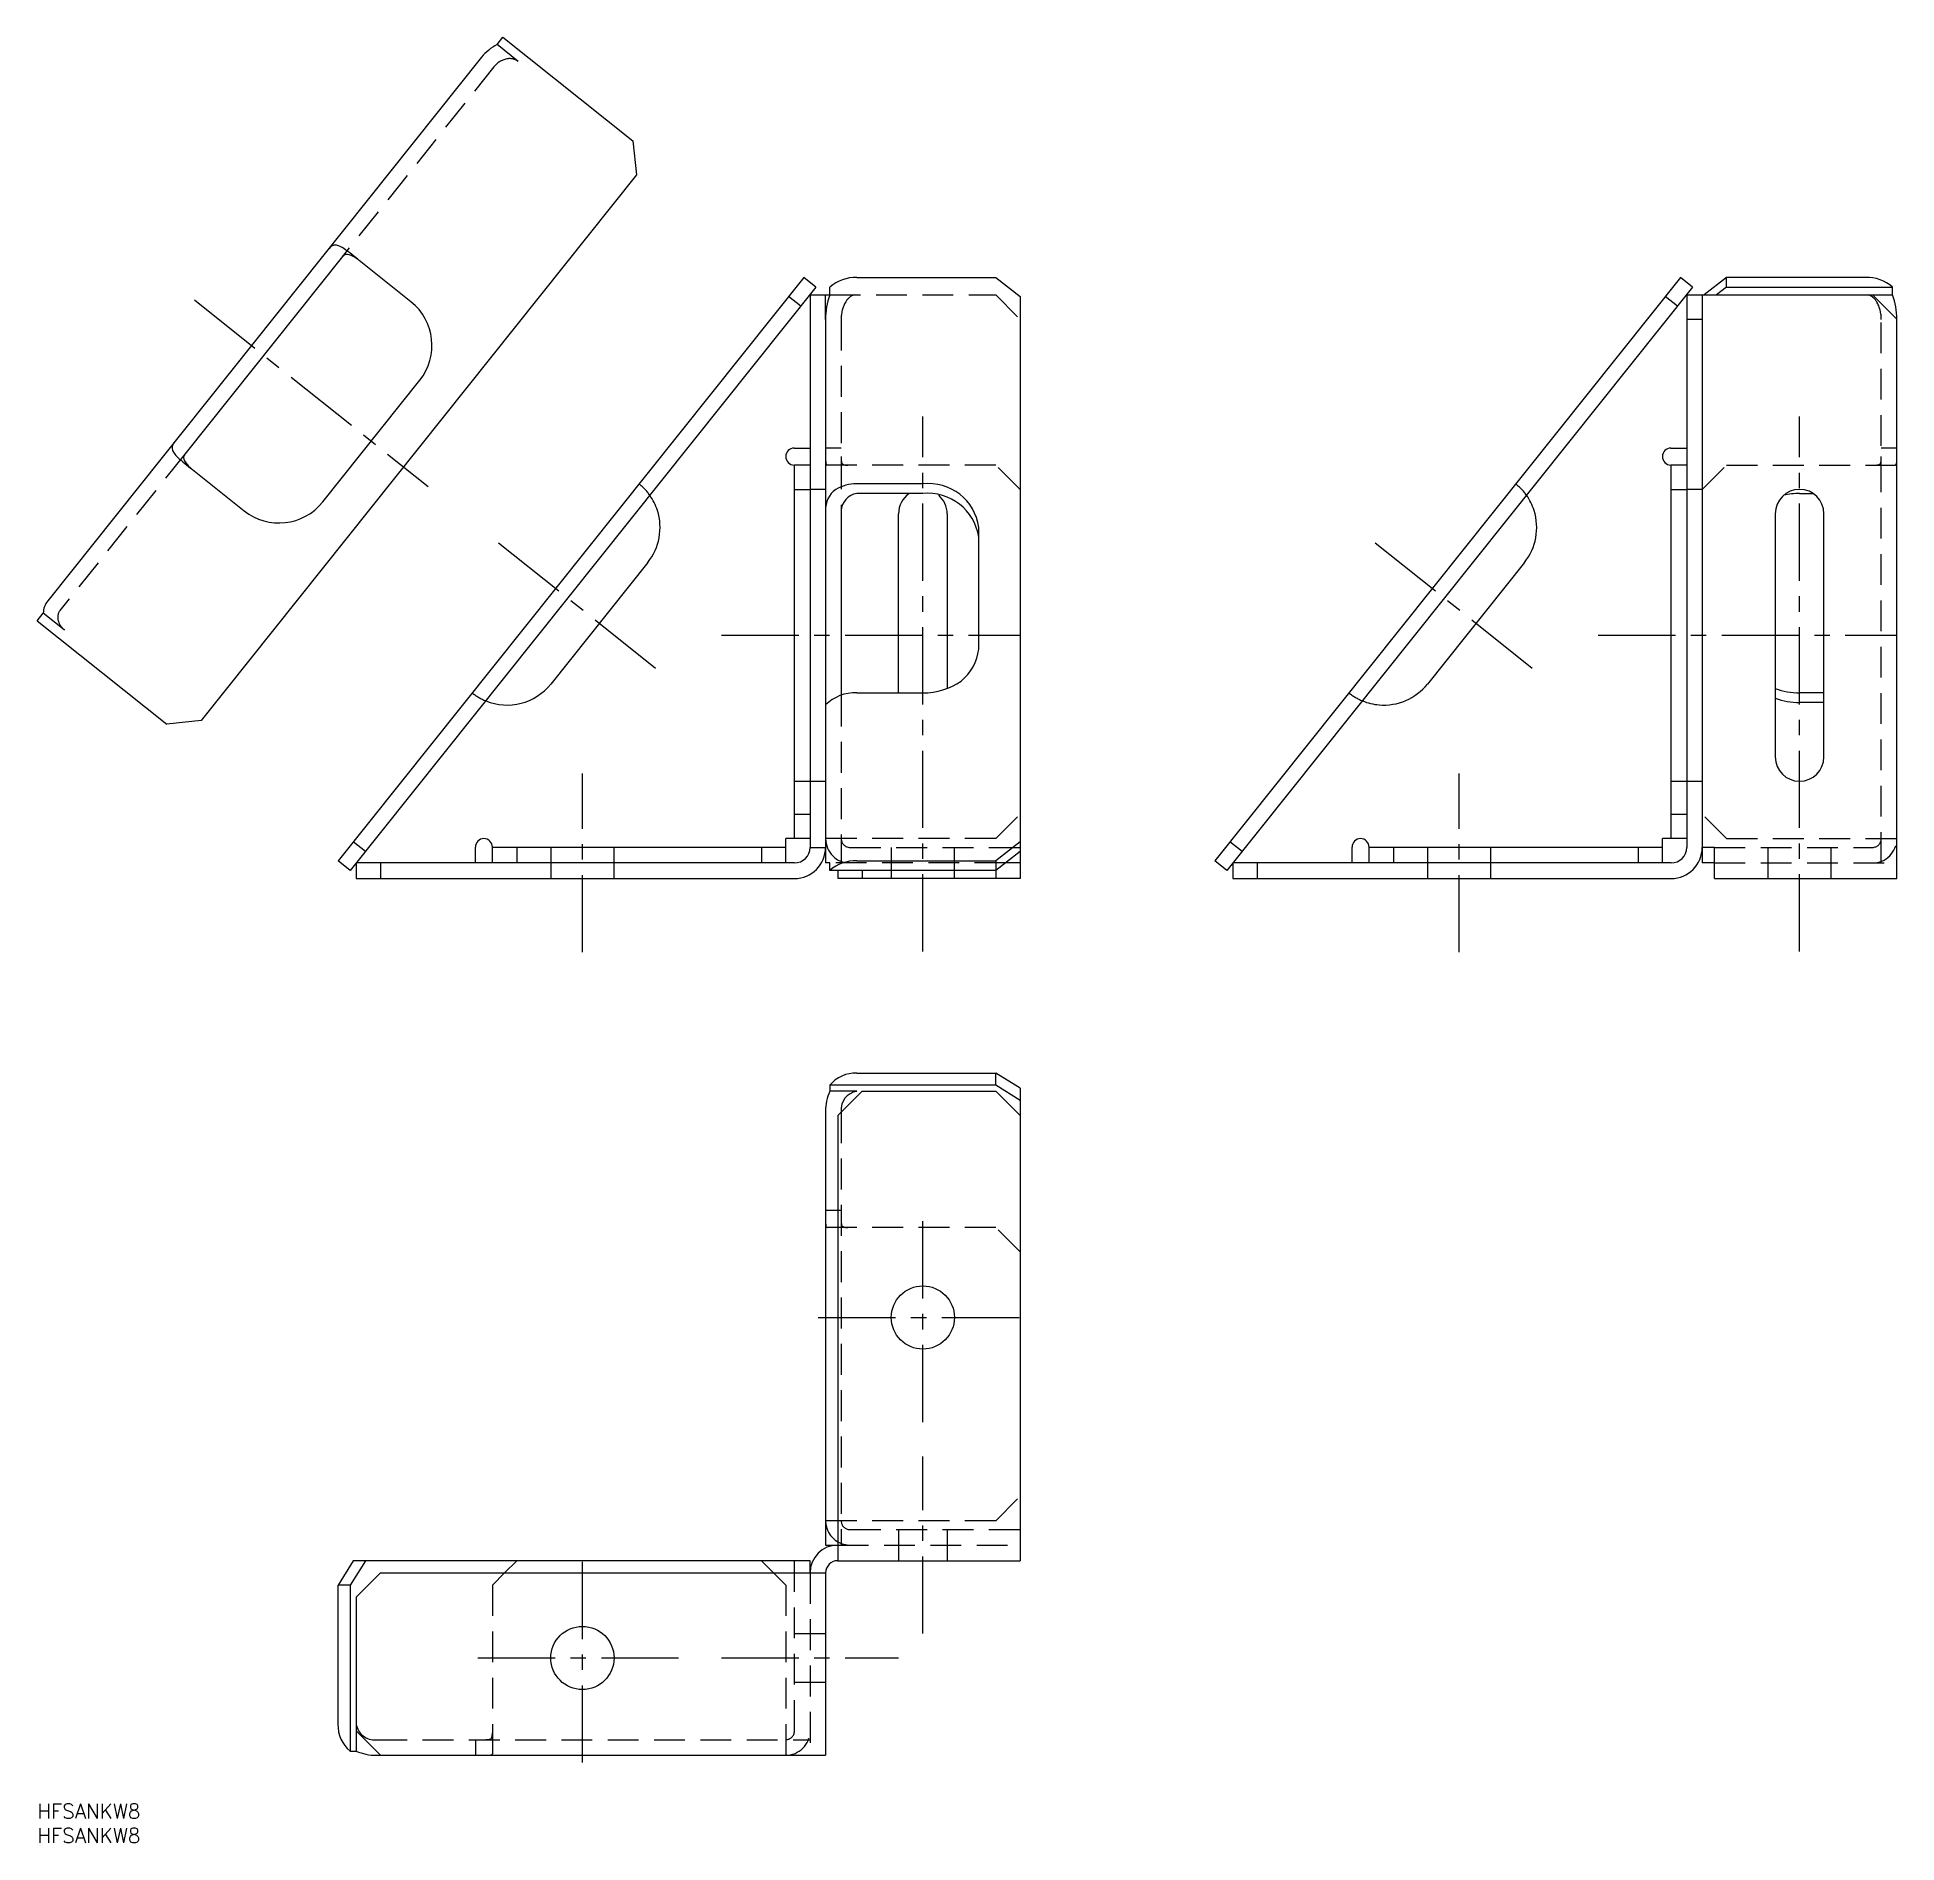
# Model space of a CAD drawing. Extents: x 0 to 382, y -8 to 363.
import ezdxf

# ---------------------------------------------------------------- set-up
doc = ezdxf.new("R2010")
doc.units = 0
doc.header["$LTSCALE"] = 0.5
doc.linetypes.add('CENTER', pattern=[50.8, 31.75, -6.35, 6.35, -6.35])
doc.linetypes.add('DASHED', pattern=[19.05, 12.7, -6.35])
for name, color, linetype in [('MSM_CENTER', 1, 'CENTER'), ('MSM_CONTINUOUS', 7, 'CONTINUOUS'), ('MSM_DASHED', 4, 'DASHED'), ('MSM_PART_NUMBER', 7, 'CONTINUOUS')]:
    doc.layers.add(name, color=color, linetype=linetype)
doc.styles.get("Standard").update_dxf_attribs({"font": 'txt.shx', "height": 3, "bigfont": 'bigfont.shx'})

# ---------------------------------------------------------------- blocks, each defined once
blk = doc.blocks.new('*U2')
at = {"layer": 'MSM_PART_NUMBER'}
blk.add_text('HFSANKW8', height=3, dxfattribs=at).set_placement((0, -3))
blk = doc.blocks.new('*U3')
at = {"layer": 'MSM_PART_NUMBER'}
blk.add_text('HFSANKW8', height=3, dxfattribs=at).set_placement((0, -8))

msp = doc.modelspace()

# ---------------------------------------------------------------- linework, layer by layer
at = {"layer": 'MSM_CENTER'}
for p, q in [((32.34, 309.19), (80.4, 270.82)), ((182.1, 175.25), (182.1, 285.25)), ((362.35, 175.25), (362.35, 285.25)), ((94.86, 259.28), (127.29, 233.38)), ((275.11, 259.28), (307.54, 233.39)), ((140.7, 240.25), (202.1, 240.25)), ((320.95, 240.25), (382.35, 240.25)), ((112.1, 175.09), (112.1, 211.81)), ((292.35, 175.09), (292.35, 211.81)), ((182.1, 78.5), (182.1, 121.5)), ((160.6, 100), (203.6, 100)), ((182.1, 35), (182.1, 71.4)), ((112.1, 8.5), (112.1, 51.5)), ((90.6, 30), (133.6, 30)), ((140.7, 30), (177.1, 30))]:
    msp.add_line(p, q, dxfattribs=at)
at = {"layer": 'MSM_CONTINUOUS'}
for p, q in [((94.55, 361.7), (95.77, 363.22)), ((95.77, 363.22), (122.45, 341.92)), ((91.38, 359.1), (2.17, 247.35)), ((122.45, 341.92), (123.24, 334.89)), ((123.24, 334.89), (33.71, 222.74)), ((62.79, 318.16), (30.34, 277.5)), ((157.62, 313.85), (61.85, 193.88)), ((76.85, 308.84), (66.22, 317.33)), ((160.12, 311.85), (157.62, 313.85)), ((168.5, 313.85), (197.1, 313.85)), ((197.1, 313.85), (202.1, 309.94)), ((337.87, 313.85), (242.1, 193.88)), ((340.37, 311.85), (337.87, 313.85)), ((347.35, 313.85), (342.75, 310.25)), ((375.95, 313.85), (347.35, 313.85)), ((347.35, 311.85), (347.35, 313.85)), ((160.12, 311.85), (64.35, 191.89)), ((157, 307.94), (154.5, 309.94)), ((158.9, 310.32), (158.9, 196.65)), ((158.9, 310.25), (162.96, 310.25)), ((162.96, 310.25), (162.96, 311.85)), ((202.1, 309.94), (202.1, 190.25)), ((340.37, 311.85), (244.6, 191.89)), ((337.25, 307.94), (334.75, 309.94)), ((339.15, 310.32), (339.15, 196.65)), ((339.15, 310.25), (381.49, 310.25)), ((342.35, 310.25), (342.35, 193.45)), ((347.35, 311.85), (345.3, 310.25)), ((347.35, 311.85), (381.49, 311.85)), ((377.35, 310.25), (382.35, 305.25)), ((381.49, 310.25), (381.49, 311.85)), ((162.1, 305.19), (162.1, 193.45)), ((339.15, 305.25), (342.35, 305.25)), ((382.35, 190.25), (382.35, 305.25)), ((58.7, 267.67), (78.66, 292.68)), ((155.65, 278.75), (158.9, 278.75)), ((335.9, 278.75), (339.15, 278.75)), ((31.91, 274.34), (42.54, 265.86)), ((158.9, 275.25), (155.65, 275.25)), ((155.7, 198.45), (155.7, 275.25)), ((339.15, 275.25), (335.9, 275.25)), ((335.95, 198.45), (335.95, 275.25)), ((155.7, 270.25), (158.9, 270.25)), ((182.1, 271.41), (168.5, 271.41)), ((182.1, 269.41), (168.5, 269.41)), ((335.95, 270.25), (339.15, 270.25)), ((362.35, 269.41), (365.12, 269.41)), ((165.3, 265.9), (165.3, 227.87)), ((177.1, 228.43), (177.1, 265.25)), ((187.1, 265.25), (187.1, 229.32)), ((357.35, 265.25), (357.35, 215.25)), ((367.35, 215.25), (367.35, 265.25)), ((193.6, 237.41), (193.6, 262.42)), ((125.55, 255.25), (105.59, 230.24)), ((305.8, 255.25), (285.84, 230.24)), ((0, 243.26), (1.25, 244.82)), ((0, 243.26), (26.68, 221.96)), ((168.5, 228.43), (182.1, 228.43)), ((367.35, 228.43), (362.35, 228.43)), ((367.35, 226.43), (362.35, 226.43)), ((33.71, 222.74), (26.68, 221.96)), ((155.7, 203.45), (158.9, 203.45)), ((335.95, 203.45), (339.15, 203.45)), ((67.47, 195.79), (64.97, 197.79)), ((90.1, 193.45), (90.1, 196.7)), ((93.6, 193.45), (93.6, 196.7)), ((153.9, 196.65), (93.6, 196.65)), ((98.6, 196.65), (98.6, 193.45)), ((148.9, 196.65), (148.9, 193.45)), ((158.9, 198.45), (153.9, 198.45)), ((153.9, 193.45), (153.9, 198.45)), ((158.9, 196.65), (162.1, 196.65)), ((202.1, 197.79), (197.1, 193.88)), ((202.1, 195.79), (197.1, 191.89)), ((247.72, 195.79), (245.22, 197.79)), ((270.35, 193.45), (270.35, 196.7)), ((273.85, 193.45), (273.85, 196.7)), ((334.15, 196.65), (273.85, 196.65)), ((278.85, 196.65), (278.85, 193.45)), ((329.15, 196.65), (329.15, 193.45)), ((339.15, 198.45), (334.15, 198.45)), ((334.15, 193.45), (334.15, 198.45)), ((344.85, 196.65), (342.35, 196.65)), ((344.85, 190.25), (344.85, 196.65)), ((64.35, 191.89), (61.85, 193.88)), ((155.7, 193.45), (65.6, 193.45)), ((65.6, 193.45), (65.6, 190.25)), ((70.6, 193.45), (70.6, 190.25)), ((162.96, 193.45), (162.1, 193.45)), ((162.96, 191.89), (162.96, 193.45)), ((197.1, 191.89), (162.96, 191.89)), ((164.6, 191.89), (164.6, 190.25)), ((168.5, 193.88), (197.1, 193.88)), ((169.6, 191.89), (169.6, 190.25)), ((197.1, 193.88), (197.1, 190.25)), ((202.1, 193.45), (199.1, 193.45)), ((244.6, 191.89), (242.1, 193.88)), ((335.95, 193.45), (245.85, 193.45)), ((245.85, 193.45), (245.85, 190.25)), ((250.85, 193.45), (250.85, 190.25)), ((344.85, 193.45), (342.35, 193.45)), ((65.6, 190.25), (155.7, 190.25)), ((202.1, 190.25), (164.6, 190.25)), ((245.85, 190.25), (335.95, 190.25)), ((344.85, 190.25), (382.35, 190.25)), ((168.5, 150.25), (197.1, 150.25)), ((202.1, 147.13), (197.1, 150.25)), ((197.1, 147.75), (197.1, 150.25)), ((162.96, 147.75), (162.96, 146.5)), ((197.1, 147.75), (162.96, 147.75)), ((168.5, 146.5), (162.96, 146.5)), ((169.6, 146.5), (164.6, 141.5)), ((169.6, 146.5), (197.1, 146.5)), ((202.1, 144.63), (197.1, 147.75)), ((202.1, 141.5), (197.1, 146.5)), ((202.1, 147.13), (202.1, 50)), ((162.1, 142.41), (162.1, 53.2)), ((164.6, 141.5), (164.6, 50)), ((165.3, 142.41), (165.3, 142.2)), ((164.6, 122), (162.1, 122)), ((164.6, 118.5), (162.42, 118.5)), ((164.6, 58.2), (162.1, 58.2)), ((64.97, 50), (61.85, 45)), ((67.47, 50), (64.35, 45)), ((158.9, 50), (64.97, 50)), ((98.6, 50), (96.1, 47.5)), ((151.4, 47.5), (148.9, 50)), ((155.7, 47.5), (155.7, 50)), ((158.9, 47.5), (158.9, 50)), ((162.1, 53.2), (164.6, 53.2)), ((162.96, 53.2), (162.96, 52.96)), ((164.6, 50), (202.1, 50)), ((70.6, 47.5), (65.6, 42.5)), ((70.6, 47.5), (162.1, 47.5)), ((162.1, 47.5), (162.1, 10)), ((64.35, 45), (61.85, 45)), ((61.85, 16.4), (61.85, 45)), ((64.35, 45), (64.35, 10.86)), ((65.6, 42.5), (65.6, 10.86)), ((65.6, 15), (70.6, 10)), ((64.35, 10.86), (65.6, 10.86)), ((69.69, 10), (162.1, 10))]:
    msp.add_line(p, q, dxfattribs=at)
for centre in [(182.1, 100), (112.1, 30)]:
    msp.add_circle(centre, 6.5, dxfattribs=at)
for centre, radius, start, end in [((99.02, 353.01), 9.77, 117.2166, 141.4361), ((61.27, 318.9), 1.55, 80.9426, 144.53), ((60.66, 316.43), 4.09, 54.2579, 78.0599), ((63.72, 317.34), 1.24, 69.3742, 138.4238), ((34.1, 278.57), 50.34, 50.3482, 54.8896), ((62.49, 313.33), 5.43, 53.1099, 72.1475), ((39.41, 280.67), 45.41, 53.8176, 54.5571), ((168.37, 305.52), 8.32, 89.081, 130.5367), ((376.08, 305.53), 8.32, 49.4633, 90.919), ((176.76, 305.31), 14.66, 160.3041, 180.4393), ((367.71, 305.31), 14.64, 359.7537, 19.7064), ((69.67, 299.85), 11.5, 321.4, 51.4), ((29.27, 278.83), 1.55, 138.27, 201.8574), ((31.55, 279.96), 4.09, 204.7401, 228.5421), ((62.58, 314.25), 50.34, 227.9104, 232.4518), ((31.34, 276.78), 1.24, 144.3762, 213.4258), ((34.98, 278.87), 5.43, 210.6525, 229.6901), ((155.65, 277), 1.75, 90, 270), ((335.9, 277), 1.75, 90, 270), ((61.71, 308.61), 45.41, 228.2429, 228.9824), ((183.24, 261.01), 10.46, 7.7391, 96.2442), ((49.71, 274.85), 11.5, 231.4, 321.4), ((115.8, 262.04), 12.34, 18.1925, 34.6354), ((167.12, 266.15), 5.03, 125.7226, 182.9357), ((168.61, 262.46), 8.95, 90.7346, 119.6429), ((169.13, 265.62), 3.84, 99.4856, 175.9151), ((182.1, 265.25), 5, 123.6169, 180), ((183.09, 258.83), 10.63, 8.6381, 95.3452), ((182.1, 265.25), 5, 0, 49.4041), ((297.31, 262.67), 10.95, 17.1355, 35.6925), ((362.35, 265.25), 5, 0, 180), ((362.63, 252.34), 17.08, 90.9391, 101.9392), ((116.57, 262.42), 11.5, 321.4, 17.5844), ((296.81, 262.42), 11.5, 321.4, 17.5844), ((5.59, 244.67), 4.35, 141.8956, 178.0134), ((183.6, 238.67), 10.08, 309.1657, 352.8361), ((96.6, 237.41), 11.5, 247.5564, 321.4), ((182.31, 241.69), 13.27, 269.103, 305.2482), ((276.85, 237.41), 11.5, 265.2156, 321.4), ((168.16, 219.78), 8.65, 87.7652, 134.4799), ((276.78, 237.11), 11.19, 247.4333, 265.4612), ((362.31, 242.66), 14.23, 249.5839, 270.1428), ((362.31, 240.66), 14.23, 249.5855, 270.1412), ((362.35, 215.25), 5, 180, 0), ((91.85, 196.7), 1.75, 0, 180), ((155.7, 196.65), 6.4, 270, 0), ((155.7, 196.65), 3.2, 270, 0), ((272.1, 196.7), 1.75, 0, 180), ((335.95, 196.65), 3.2, 270, 0), ((335.95, 196.65), 6.4, 270, 0), ((168.24, 185.92), 7.97, 88.1184, 131.4993), ((168.3, 143.31), 6.95, 88.3285, 140.2423), ((172.11, 142.45), 10.01, 156.1095, 180.2359), ((169.07, 142.75), 3.79, 98.6932, 185.2901), ((171.34, 119.71), 9.24, 179.59, 185.2846), ((163.31, 119.11), 1.19, 191.774, 201.0972), ((162.46, 118.78), 0.288, 201.699, 260.9071), ((167.1, 58.2), 5, 180, 240), ((164.6, 47.5), 5.7, 90, 180), ((164.6, 47.5), 2.5, 90, 180), ((68.79, 16.2), 6.95, 178.3285, 230.2423), ((69.65, 20.01), 10.01, 246.1095, 270.2359)]:
    msp.add_arc(centre, radius, start, end, dxfattribs=at)
at = {"layer": 'MSM_DASHED'}
for p, q in [((98.88, 358.24), (94.55, 361.7)), ((93.88, 357.1), (62.79, 318.16)), ((162.1, 305.19), (162.1, 310.25)), ((162.96, 310.25), (197.1, 310.25)), ((197.1, 310.25), (202.1, 305.25)), ((165.3, 305.19), (165.3, 265.9)), ((379.15, 193.45), (379.15, 305.2)), ((30.34, 277.5), (4.67, 245.36)), ((165.3, 278.75), (162.1, 278.75)), ((382.35, 278.75), (379.15, 278.75)), ((197.1, 275.25), (162.42, 275.25)), ((202.1, 270.25), (197.1, 275.25)), ((342.35, 270.25), (347.35, 275.25)), ((347.35, 275.25), (382.03, 275.25)), ((162.1, 270.25), (158.9, 270.25)), ((342.35, 270.25), (339.15, 270.25)), ((5.58, 241.36), (1.25, 244.82)), ((165.3, 227.87), (165.3, 193.45)), ((155.7, 210.25), (162.1, 210.25)), ((335.95, 210.25), (342.35, 210.25)), ((197.1, 198.45), (202.1, 203.45)), ((347.35, 198.45), (342.35, 203.45)), ((105.6, 196.65), (105.6, 190.25)), ((118.6, 190.25), (118.6, 196.65)), ((197.1, 198.45), (162.1, 198.45)), ((167.1, 196.65), (202.1, 196.65)), ((175.6, 196.65), (175.6, 190.25)), ((188.6, 190.25), (188.6, 196.65)), ((285.85, 196.65), (285.85, 190.25)), ((298.85, 190.25), (298.85, 196.65)), ((344.85, 196.65), (377.35, 196.65)), ((347.35, 198.45), (382.35, 198.45)), ((355.85, 196.65), (355.85, 190.25)), ((368.85, 190.25), (368.85, 196.65)), ((199.1, 193.45), (162.96, 193.45)), ((344.85, 193.45), (382.35, 193.45)), ((165.3, 142.2), (165.3, 53.2)), ((165.3, 122), (164.6, 122)), ((197.1, 118.5), (164.6, 118.5)), ((202.1, 113.5), (197.1, 118.5)), ((197.1, 58.2), (202.1, 63.2)), ((197.1, 58.2), (164.6, 58.2)), ((167.1, 56.4), (202.1, 56.4)), ((177.1, 56.4), (177.1, 50)), ((187.1, 56.4), (187.1, 50)), ((155.7, 15), (155.7, 50)), ((164.6, 53.2), (202.1, 53.2)), ((96.1, 47.5), (93.6, 45)), ((153.9, 45), (151.4, 47.5)), ((158.9, 47.5), (158.9, 10)), ((93.6, 45), (93.6, 10.32)), ((153.9, 45), (153.9, 10)), ((155.7, 35), (162.1, 35)), ((155.7, 25), (162.1, 25)), ((69.69, 13.2), (158.9, 13.2)), ((90.1, 13.2), (90.1, 10))]:
    msp.add_line(p, q, dxfattribs=at)
for centre, radius, start, end in [((97.4, 354.42), 4.42, 101.2545, 142.7321), ((97.13, 355.91), 2.91, 53.0374, 101.8712), ((168.77, 307.46), 2.87, 104.1805, 151.7768), ((375.68, 307.46), 2.87, 28.2232, 75.8195), ((172.35, 305.31), 7.05, 150.1127, 180.9086), ((372.1, 305.31), 7.05, 359.0914, 29.8873), ((184.47, 276.94), 22.37, 179.8469, 182.8818), ((163.03, 275.8), 0.902, 179.3549, 206.257), ((162.54, 275.6), 0.369, 211.4562, 251.0666), ((174.84, 276.9), 9.54, 179.3899, 186.3935), ((166.03, 275.98), 0.682, 192.1263, 266.6271), ((166.72, 280.85), 5.61, 262.4464, 269.5542), ((377.73, 280.85), 5.61, 270.4458, 277.5536), ((378.42, 275.98), 0.682, 273.3729, 347.8737), ((369.61, 276.9), 9.54, 353.6065, 0.6101), ((381.91, 275.6), 0.369, 288.9334, 328.5438), ((381.42, 275.81), 0.902, 333.743, 0.6451), ((359.98, 276.94), 22.37, 357.1182, 0.1531), ((116.57, 262.42), 11.5, 35.2436, 51.4), ((296.81, 262.42), 11.5, 35.2436, 51.4), ((6.6, 243.94), 2.39, 143.6186, 194.0289), ((7.91, 244.31), 3.75, 194.5975, 231.6083), ((96.6, 237.41), 11.5, 231.4, 247.5564), ((276.85, 237.41), 11.5, 231.4, 247.5564), ((167.1, 198.45), 5, 180, 270), ((167.1, 198.45), 1.8, 180, 270), ((377.35, 198.45), 5, 270, 0), ((377.35, 198.45), 1.8, 270, 0), ((172.13, 120.11), 6.83, 178.7914, 189.1523), ((165.85, 119.1), 0.474, 189.4076, 241.0528), ((166.69, 121.68), 3.18, 250.4976, 269.8598), ((167.1, 58.2), 1.8, 180, 270), ((167.1, 58.2), 5, 240, 270), ((69.35, 16.97), 3.79, 188.6932, 275.2901), ((91.99, 20.03), 6.83, 268.7914, 279.1523), ((93, 13.75), 0.474, 279.4076, 331.0528), ((90.42, 14.59), 3.18, 340.4976, 359.8598), ((153.9, 15), 1.8, 270, 360), ((153.9, 15), 5, 270, 0), ((92.39, 19.24), 9.24, 269.59, 275.2846), ((92.99, 11.2), 1.19, 281.774, 291.0972), ((93.32, 10.36), 0.288, 291.699, 350.9071)]:
    msp.add_arc(centre, radius, start, end, dxfattribs=at)

# ---------------------------------------------------------------- block references
at = {"layer": 'MSM_CONTINUOUS'}
for name in ['*U2', '*U3']:
    msp.add_blockref(name, (0, 0), dxfattribs=at)

doc.saveas('drawing.dxf')
